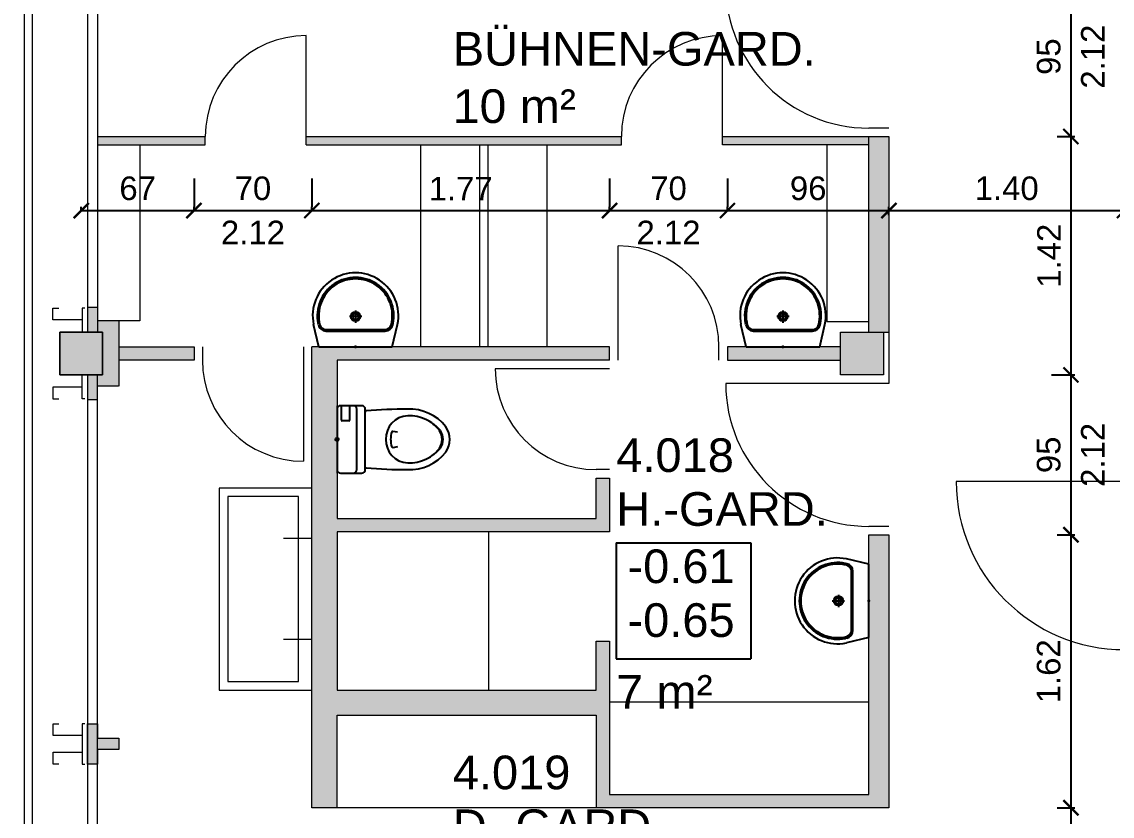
# Model space of a CAD drawing. Header units: metres. Extents: x 5.3 to 99.3, y 16.8 to 86.8.
# Drawn here: x 14.54 to 21.02, y 49.55 to 54.27 of the extents above; entities that cross this region are included whole.
import ezdxf

# ---------------------------------------------------------------- set-up
doc = ezdxf.new("R2010")
doc.units = ezdxf.units.M
for name, color, linetype in [('BEMASSUNG', 7, 'Continuous'), ('GRUNDRISS', 1, 'Continuous'), ('SCHRAFFUR', 7, 'Continuous'), ('TEXT', 7, 'Continuous')]:
    doc.layers.add(name, color=color, linetype=linetype)
doc.layers.get('0').off()
doc.styles.add('0.20', font='arial.ttf', dxfattribs={"height": 0.2})
doc.styles.add('ERSTELLTER_STIL_1', font='swissc.ttf', dxfattribs={"width": 1.25})
doc.styles.get("Standard").update_dxf_attribs({"font": 'arial.ttf'})
doc.dimstyles.new('cm', dxfattribs={"dimscale": 0.1, "dimtxt": 1.4, "dimasz": 0.9, "dimexe": 0.2275, "dimexo": 10, "dimgap": 0.6, "dimtad": 1, "dimlfac": 100, "dimzin": 12, "dimdsep": 46, "dimlunit": 6, "dimtxsty": 'Standard', "dimblk": 'ARCHTICK', "dimcen": 0.09, "dimadec": 0, "dimazin": 0, "dimtfac": 1, "dimtofl": 0, "dimtmove": 0, "dimatfit": 2, "dimfxl": 15, "dimfxlon": 1, "dimtolj": 1, "dimtzin": 0, "dimarcsym": 0})
doc.dimstyles.new('m', dxfattribs={"dimscale": 0.1, "dimtxt": 1.4, "dimasz": 0.9, "dimexe": 0.2275, "dimexo": 10, "dimgap": 0.6, "dimtad": 1, "dimzin": 4, "dimdsep": 46, "dimlunit": 6, "dimtxsty": 'Standard', "dimblk": 'ARCHTICK', "dimcen": 0.09, "dimadec": 0, "dimazin": 0, "dimtfac": 1, "dimtofl": 0, "dimtmove": 0, "dimatfit": 2, "dimfxl": 10, "dimfxlon": 1, "dimtolj": 1, "dimtzin": 0, "dimarcsym": 0})
doc.dimstyles.new('Türen', dxfattribs={"dimscale": 0.1, "dimtxt": 1.4, "dimasz": 0.9, "dimexe": 0.2275, "dimexo": 10, "dimgap": 0.6, "dimtad": 1, "dimlfac": 100, "dimzin": 12, "dimdsep": 46, "dimlunit": 6, "dimtxsty": 'Standard', "dimblk": 'ARCHTICK', "dimcen": 0.09, "dimadec": 0, "dimazin": 0, "dimtfac": 1, "dimtofl": 0, "dimtmove": 0, "dimatfit": 2, "dimfxl": 1, "dimtolj": 1, "dimtzin": 0, "dimarcsym": 0})

# ---------------------------------------------------------------- blocks, each defined once
blk = doc.blocks.new('_ArchTick')
at = {"color": 0, "linetype": 'ByBlock', "const_width": 0.15}
blk.add_lwpolyline([(-0.5, -0.5), (0.5, 0.5)], dxfattribs=at)
blk = doc.blocks.new('*D40')
at = {"layer": 'BEMASSUNG', "color": 0, "lineweight": -2, "transparency": 16777216}
for p, q in [((11.9561, 49.9829), (10.9333, 49.9829)), ((10.9561, 47.8129), (10.9561, 49.9829)), ((11.9561, 47.8129), (10.9333, 47.8129))]:
    blk.add_line(p, q, dxfattribs=at)
at = {"layer": 'Defpoints', "color": 0, "lineweight": 18, "transparency": 16777216}
for p in [(10.9561, 49.9829), (14.9331, 49.9829), (14.9331, 47.8129)]:
    blk.add_point(p, dxfattribs=at)
at = {"layer": 'BEMASSUNG', "color": 0, "lineweight": -2, "transparency": 16777216, "xscale": 0.09000000000000001, "yscale": 0.09000000000000001, "zscale": 0.09000000000000001}
for p, rotation in [((10.9561, 49.9829), 90), ((10.9561, 47.8129), 270)]:
    blk.add_blockref('_ArchTick', p, dxfattribs=dict(at, rotation=rotation))
at = {"layer": 'BEMASSUNG', "color": 0, "lineweight": 18, "transparency": 16777216, "insert": (10.8258, 48.8979), "char_height": 0.14, "attachment_point": 5, "rotation": 90}
blk.add_mtext('\\A1;2.17', dxfattribs=at)
blk = doc.blocks.new('*D41')
at = {"layer": 'BEMASSUNG', "color": 0, "lineweight": -2, "transparency": 16777216}
for p, q in [((11.9561, 52.3029), (10.9333, 52.3029)), ((10.9561, 49.9829), (10.9561, 52.3029)), ((11.9561, 49.9829), (10.9333, 49.9829))]:
    blk.add_line(p, q, dxfattribs=at)
at = {"layer": 'Defpoints', "color": 0, "lineweight": 18, "transparency": 16777216}
for p in [(10.9561, 52.3029), (15.0231, 52.3029), (14.9331, 49.9829)]:
    blk.add_point(p, dxfattribs=at)
at = {"layer": 'BEMASSUNG', "color": 0, "lineweight": -2, "transparency": 16777216, "xscale": 0.09000000000000001, "yscale": 0.09000000000000001, "zscale": 0.09000000000000001}
for p, rotation in [((10.9561, 52.3029), 90), ((10.9561, 49.9829), 270)]:
    blk.add_blockref('_ArchTick', p, dxfattribs=dict(at, rotation=rotation))
at = {"layer": 'BEMASSUNG', "color": 0, "lineweight": 18, "transparency": 16777216, "insert": (10.8245, 51.1429), "char_height": 0.14, "attachment_point": 5, "rotation": 90}
blk.add_mtext('\\A1;2.32', dxfattribs=at)
blk = doc.blocks.new('*D42')
at = {"layer": 'BEMASSUNG', "color": 0, "lineweight": -2, "transparency": 16777216}
for p, q in [((11.9561, 54.6229), (10.9333, 54.6229)), ((10.9561, 52.3029), (10.9561, 54.6229)), ((11.9561, 52.3029), (10.9333, 52.3029))]:
    blk.add_line(p, q, dxfattribs=at)
at = {"layer": 'Defpoints', "color": 0, "lineweight": 18, "transparency": 16777216}
for p in [(10.9561, 54.6229), (14.9331, 54.6229), (15.0231, 52.3029)]:
    blk.add_point(p, dxfattribs=at)
at = {"layer": 'BEMASSUNG', "color": 0, "lineweight": -2, "transparency": 16777216, "xscale": 0.09000000000000001, "yscale": 0.09000000000000001, "zscale": 0.09000000000000001}
for p, rotation in [((10.9561, 54.6229), 90), ((10.9561, 52.3029), 270)]:
    blk.add_blockref('_ArchTick', p, dxfattribs=dict(at, rotation=rotation))
at = {"layer": 'BEMASSUNG', "color": 0, "lineweight": 18, "transparency": 16777216, "insert": (10.8245, 53.4629), "char_height": 0.14, "attachment_point": 5, "rotation": 90}
blk.add_mtext('\\A1;2.32', dxfattribs=at)
blk = doc.blocks.new('*D50')
at = {"layer": 'BEMASSUNG', "color": 0, "lineweight": -2, "transparency": 16777216}
for p, q in [((10.3561, 70.5628), (9.3333, 70.5628)), ((9.3561, 31.8729), (9.3561, 70.5628)), ((10.3561, 31.8729), (9.3333, 31.8729))]:
    blk.add_line(p, q, dxfattribs=at)
at = {"layer": 'Defpoints', "color": 0, "lineweight": 18, "transparency": 16777216}
for p in [(9.3561, 70.5628), (19.5361, 70.5628), (19.4091, 31.8729)]:
    blk.add_point(p, dxfattribs=at)
at = {"layer": 'BEMASSUNG', "color": 0, "lineweight": -2, "transparency": 16777216, "xscale": 0.09000000000000001, "yscale": 0.09000000000000001, "zscale": 0.09000000000000001}
for p, rotation in [((9.3561, 70.5628), 90), ((9.3561, 31.8729), 270)]:
    blk.add_blockref('_ArchTick', p, dxfattribs=dict(at, rotation=rotation))
at = {"layer": 'BEMASSUNG', "color": 0, "lineweight": 18, "transparency": 16777216, "insert": (9.2245, 51.2179), "char_height": 0.14, "attachment_point": 5, "rotation": 90}
blk.add_mtext('\\A1;38.69', dxfattribs=at)
blk = doc.blocks.new('*D51')
at = {"layer": 'BEMASSUNG', "color": 0, "lineweight": -2, "transparency": 16777216}
for p, q in [((11.1561, 61.5709), (10.1333, 61.5709)), ((10.1561, 31.8729), (10.1561, 61.5709)), ((11.1561, 31.8729), (10.1333, 31.8729))]:
    blk.add_line(p, q, dxfattribs=at)
at = {"layer": 'Defpoints', "color": 0, "lineweight": 18, "transparency": 16777216}
for p in [(10.1561, 61.5709), (19.4091, 61.5709), (19.4091, 31.8729)]:
    blk.add_point(p, dxfattribs=at)
at = {"layer": 'BEMASSUNG', "color": 0, "lineweight": -2, "transparency": 16777216, "xscale": 0.09000000000000001, "yscale": 0.09000000000000001, "zscale": 0.09000000000000001}
for p, rotation in [((10.1561, 61.5709), 90), ((10.1561, 31.8729), 270)]:
    blk.add_blockref('_ArchTick', p, dxfattribs=dict(at, rotation=rotation))
at = {"layer": 'BEMASSUNG', "color": 0, "lineweight": 18, "transparency": 16777216, "insert": (10.0246, 46.7219), "char_height": 0.14, "attachment_point": 5, "rotation": 90}
blk.add_mtext('\\A1;29.70', dxfattribs=at)
blk = doc.blocks.new('*D72')
at = {"layer": 'BEMASSUNG', "color": 0, "lineweight": -2, "transparency": 16777216}
for p, q in [((14.8961, 28.1329), (14.8961, 27.1101)), ((83.4561, 28.1329), (83.4561, 27.1101)), ((14.8961, 27.1329), (83.4561, 27.1329))]:
    blk.add_line(p, q, dxfattribs=at)
at = {"layer": 'Defpoints', "color": 0, "lineweight": 18, "transparency": 16777216}
for p in [(83.4561, 61.4559), (14.8961, 36.3859), (83.4561, 27.1329)]:
    blk.add_point(p, dxfattribs=at)
at = {"layer": 'BEMASSUNG', "color": 0, "lineweight": -2, "transparency": 16777216, "xscale": 0.09000000000000001, "yscale": 0.09000000000000001, "zscale": 0.09000000000000001, "rotation": 180}
blk.add_blockref('_ArchTick', (14.8961, 27.1329), dxfattribs=at)
at = {"layer": 'BEMASSUNG', "color": 0, "lineweight": -2, "transparency": 16777216, "xscale": 0.09000000000000001, "yscale": 0.09000000000000001, "zscale": 0.09000000000000001}
blk.add_blockref('_ArchTick', (83.4561, 27.1329), dxfattribs=at)
at = {"layer": 'BEMASSUNG', "color": 0, "lineweight": 18, "transparency": 16777216, "insert": (49.1761, 27.2644), "char_height": 0.14, "attachment_point": 5}
blk.add_mtext('\\A1;68.56', dxfattribs=at)
blk = doc.blocks.new('*D149')
at = {"layer": 'BEMASSUNG', "color": 0, "lineweight": -2, "transparency": 16777216}
for p, q in [((14.8961, 53.153), (14.8961, 53.1757)), ((14.8961, 53.153), (15.5661, 53.153)), ((15.5661, 53.153), (15.5661, 53.1757))]:
    blk.add_line(p, q, dxfattribs=at)
at = {"layer": 'Defpoints', "color": 0, "lineweight": 18, "transparency": 16777216}
for p in [(15.5661, 53.153), (14.8961, 52.4299), (15.5661, 52.3429)]:
    blk.add_point(p, dxfattribs=at)
at = {"layer": 'BEMASSUNG', "color": 0, "lineweight": -2, "transparency": 16777216, "xscale": 0.09000000000000001, "yscale": 0.09000000000000001, "zscale": 0.09000000000000001, "rotation": 180}
blk.add_blockref('_ArchTick', (14.8961, 53.153), dxfattribs=at)
at = {"layer": 'BEMASSUNG', "color": 0, "lineweight": -2, "transparency": 16777216, "xscale": 0.09000000000000001, "yscale": 0.09000000000000001, "zscale": 0.09000000000000001}
blk.add_blockref('_ArchTick', (15.5661, 53.153), dxfattribs=at)
at = {"layer": 'BEMASSUNG', "color": 0, "lineweight": 18, "transparency": 16777216, "insert": (15.2311, 53.2845), "char_height": 0.14, "attachment_point": 5}
blk.add_mtext('\\A1;67', dxfattribs=at)
blk = doc.blocks.new('*D150')
at = {"layer": 'BEMASSUNG', "color": 0, "lineweight": -2, "transparency": 16777216}
for p, q in [((15.5661, 53.3429), (15.5661, 53.1757)), ((16.2661, 53.3429), (16.2661, 53.1757)), ((15.5661, 53.153), (16.2661, 53.153))]:
    blk.add_line(p, q, dxfattribs=at)
at = {"layer": 'Defpoints', "color": 0, "lineweight": 18, "transparency": 16777216}
for p in [(16.2661, 53.153), (15.5661, 52.3429), (16.2661, 52.3429)]:
    blk.add_point(p, dxfattribs=at)
at = {"layer": 'BEMASSUNG', "color": 0, "lineweight": -2, "transparency": 16777216, "xscale": 0.09000000000000001, "yscale": 0.09000000000000001, "zscale": 0.09000000000000001, "rotation": 180}
blk.add_blockref('_ArchTick', (15.5661, 53.153), dxfattribs=at)
at = {"layer": 'BEMASSUNG', "color": 0, "lineweight": -2, "transparency": 16777216, "xscale": 0.09000000000000001, "yscale": 0.09000000000000001, "zscale": 0.09000000000000001}
blk.add_blockref('_ArchTick', (16.2661, 53.153), dxfattribs=at)
at = {"layer": 'BEMASSUNG', "color": 0, "lineweight": 18, "transparency": 16777216, "char_height": 0.14, "attachment_point": 5}
for s, insert in [('\\A1;70', (15.9161, 53.2845)), ('\\A1;2.12', (15.9161, 53.0227))]:
    blk.add_mtext(s, dxfattribs=dict(at, insert=insert))
blk = doc.blocks.new('*D151')
at = {"layer": 'BEMASSUNG', "color": 0, "lineweight": -2, "transparency": 16777216}
for p, q in [((16.2661, 53.153), (16.2661, 53.1757)), ((16.2661, 53.153), (18.0361, 53.153)), ((18.0361, 53.153), (18.0361, 53.1757))]:
    blk.add_line(p, q, dxfattribs=at)
at = {"layer": 'Defpoints', "color": 0, "lineweight": 18, "transparency": 16777216}
for p in [(18.0361, 53.153), (16.2661, 52.3429), (18.0361, 52.3429)]:
    blk.add_point(p, dxfattribs=at)
at = {"layer": 'BEMASSUNG', "color": 0, "lineweight": -2, "transparency": 16777216, "xscale": 0.09000000000000001, "yscale": 0.09000000000000001, "zscale": 0.09000000000000001, "rotation": 180}
blk.add_blockref('_ArchTick', (16.2661, 53.153), dxfattribs=at)
at = {"layer": 'BEMASSUNG', "color": 0, "lineweight": -2, "transparency": 16777216, "xscale": 0.09000000000000001, "yscale": 0.09000000000000001, "zscale": 0.09000000000000001}
blk.add_blockref('_ArchTick', (18.0361, 53.153), dxfattribs=at)
at = {"layer": 'BEMASSUNG', "color": 0, "lineweight": 18, "transparency": 16777216, "insert": (17.1511, 53.2833), "char_height": 0.14, "attachment_point": 5}
blk.add_mtext('\\A1;1.77', dxfattribs=at)
blk = doc.blocks.new('*D152')
at = {"layer": 'BEMASSUNG', "color": 0, "lineweight": -2, "transparency": 16777216}
for p, q in [((18.0361, 53.3429), (18.0361, 53.1757)), ((18.7361, 53.3429), (18.7361, 53.1757)), ((18.0361, 53.153), (18.7361, 53.153))]:
    blk.add_line(p, q, dxfattribs=at)
at = {"layer": 'Defpoints', "color": 0, "lineweight": 18, "transparency": 16777216}
for p in [(18.7361, 53.153), (18.0361, 52.3429), (18.7361, 52.3429)]:
    blk.add_point(p, dxfattribs=at)
at = {"layer": 'BEMASSUNG', "color": 0, "lineweight": -2, "transparency": 16777216, "xscale": 0.09000000000000001, "yscale": 0.09000000000000001, "zscale": 0.09000000000000001, "rotation": 180}
blk.add_blockref('_ArchTick', (18.0361, 53.153), dxfattribs=at)
at = {"layer": 'BEMASSUNG', "color": 0, "lineweight": -2, "transparency": 16777216, "xscale": 0.09000000000000001, "yscale": 0.09000000000000001, "zscale": 0.09000000000000001}
blk.add_blockref('_ArchTick', (18.7361, 53.153), dxfattribs=at)
at = {"layer": 'BEMASSUNG', "color": 0, "lineweight": 18, "transparency": 16777216, "char_height": 0.14, "attachment_point": 5}
for s, insert in [('\\A1;70', (18.3861, 53.2845)), ('\\A1;2.12', (18.3861, 53.0227))]:
    blk.add_mtext(s, dxfattribs=dict(at, insert=insert))
blk = doc.blocks.new('*D153')
at = {"layer": 'BEMASSUNG', "color": 0, "lineweight": -2, "transparency": 16777216}
for p, q in [((18.7361, 53.153), (18.7361, 53.1757)), ((18.7361, 53.153), (19.6961, 53.153)), ((19.6961, 53.1259), (19.6961, 53.1757))]:
    blk.add_line(p, q, dxfattribs=at)
at = {"layer": 'Defpoints', "color": 0, "lineweight": 18, "transparency": 16777216}
for p in [(19.6961, 53.153), (18.7361, 52.3429), (19.6961, 52.1259)]:
    blk.add_point(p, dxfattribs=at)
at = {"layer": 'BEMASSUNG', "color": 0, "lineweight": -2, "transparency": 16777216, "xscale": 0.09000000000000001, "yscale": 0.09000000000000001, "zscale": 0.09000000000000001, "rotation": 180}
blk.add_blockref('_ArchTick', (18.7361, 53.153), dxfattribs=at)
at = {"layer": 'BEMASSUNG', "color": 0, "lineweight": -2, "transparency": 16777216, "xscale": 0.09000000000000001, "yscale": 0.09000000000000001, "zscale": 0.09000000000000001}
blk.add_blockref('_ArchTick', (19.6961, 53.153), dxfattribs=at)
at = {"layer": 'BEMASSUNG', "color": 0, "lineweight": 18, "transparency": 16777216, "insert": (19.2161, 53.2845), "char_height": 0.14, "attachment_point": 5}
blk.add_mtext('\\A1;96', dxfattribs=at)
blk = doc.blocks.new('*D154')
at = {"layer": 'BEMASSUNG', "color": 0, "lineweight": -2, "transparency": 16777216}
for p, q in [((19.6961, 53.1259), (19.6961, 53.1757)), ((19.6961, 53.153), (21.0961, 53.153)), ((21.0961, 52.5429), (21.0961, 53.1757))]:
    blk.add_line(p, q, dxfattribs=at)
at = {"layer": 'Defpoints', "color": 0, "lineweight": 18, "transparency": 16777216}
for p in [(21.0961, 53.153), (19.6961, 52.1259), (21.0961, 51.5429)]:
    blk.add_point(p, dxfattribs=at)
at = {"layer": 'BEMASSUNG', "color": 0, "lineweight": -2, "transparency": 16777216, "xscale": 0.09000000000000001, "yscale": 0.09000000000000001, "zscale": 0.09000000000000001, "rotation": 180}
blk.add_blockref('_ArchTick', (19.6961, 53.153), dxfattribs=at)
at = {"layer": 'BEMASSUNG', "color": 0, "lineweight": -2, "transparency": 16777216, "xscale": 0.09000000000000001, "yscale": 0.09000000000000001, "zscale": 0.09000000000000001}
blk.add_blockref('_ArchTick', (21.0961, 53.153), dxfattribs=at)
at = {"layer": 'BEMASSUNG', "color": 0, "lineweight": 18, "transparency": 16777216, "insert": (20.3961, 53.2845), "char_height": 0.14, "attachment_point": 5}
blk.add_mtext('\\A1;1.40', dxfattribs=at)
blk = doc.blocks.new('*D199')
at = {"layer": 'BEMASSUNG', "color": 0, "lineweight": -2, "transparency": 16777216}
for p, q in [((20.6961, 54.5429), (20.8003, 54.5429)), ((20.7776, 54.5429), (20.7776, 53.5929)), ((20.6961, 53.5929), (20.8003, 53.5929))]:
    blk.add_line(p, q, dxfattribs=at)
at = {"layer": 'Defpoints', "color": 0, "lineweight": 18, "transparency": 16777216}
for p in [(19.6961, 54.5429), (19.6961, 53.5929), (20.7776, 53.5929)]:
    blk.add_point(p, dxfattribs=at)
at = {"layer": 'BEMASSUNG', "color": 0, "lineweight": -2, "transparency": 16777216, "xscale": 0.09000000000000001, "yscale": 0.09000000000000001, "zscale": 0.09000000000000001}
for p, rotation in [((20.7776, 54.5429), 90), ((20.7776, 53.5929), 270)]:
    blk.add_blockref('_ArchTick', p, dxfattribs=dict(at, rotation=rotation))
at = {"layer": 'BEMASSUNG', "color": 0, "lineweight": 18, "transparency": 16777216, "char_height": 0.14, "attachment_point": 5, "rotation": 90}
for s, insert in [('\\A1;2.12', (20.9078, 54.0679)), ('\\A1;95', (20.6461, 54.0679))]:
    blk.add_mtext(s, dxfattribs=dict(at, insert=insert))
blk = doc.blocks.new('*D200')
at = {"layer": 'BEMASSUNG', "color": 0, "lineweight": -2, "transparency": 16777216}
for p, q in [((20.6961, 53.5929), (20.8003, 53.5929)), ((20.7776, 53.5929), (20.7776, 52.1759)), ((20.6631, 52.1759), (20.8003, 52.1759))]:
    blk.add_line(p, q, dxfattribs=at)
at = {"layer": 'Defpoints', "color": 0, "lineweight": 18, "transparency": 16777216}
for p in [(19.6961, 53.5929), (19.6631, 52.1759), (20.7776, 52.1759)]:
    blk.add_point(p, dxfattribs=at)
at = {"layer": 'BEMASSUNG', "color": 0, "lineweight": -2, "transparency": 16777216, "xscale": 0.09000000000000001, "yscale": 0.09000000000000001, "zscale": 0.09000000000000001}
for p, rotation in [((20.7776, 53.5929), 90), ((20.7776, 52.1759), 270)]:
    blk.add_blockref('_ArchTick', p, dxfattribs=dict(at, rotation=rotation))
at = {"layer": 'BEMASSUNG', "color": 0, "lineweight": 18, "transparency": 16777216, "insert": (20.6473, 52.8844), "char_height": 0.14, "attachment_point": 5, "rotation": 90}
blk.add_mtext('\\A1;1.42', dxfattribs=at)
blk = doc.blocks.new('*D201')
at = {"layer": 'BEMASSUNG', "color": 0, "lineweight": -2, "transparency": 16777216}
for p, q in [((20.6631, 52.1759), (20.8003, 52.1759)), ((20.7776, 52.1759), (20.7776, 51.2259)), ((20.6961, 51.2259), (20.8003, 51.2259))]:
    blk.add_line(p, q, dxfattribs=at)
at = {"layer": 'Defpoints', "color": 0, "lineweight": 18, "transparency": 16777216}
for p in [(19.6631, 52.1759), (19.6961, 51.2259), (20.7776, 51.2259)]:
    blk.add_point(p, dxfattribs=at)
at = {"layer": 'BEMASSUNG', "color": 0, "lineweight": -2, "transparency": 16777216, "xscale": 0.09000000000000001, "yscale": 0.09000000000000001, "zscale": 0.09000000000000001}
for p, rotation in [((20.7776, 52.1759), 90), ((20.7776, 51.2259), 270)]:
    blk.add_blockref('_ArchTick', p, dxfattribs=dict(at, rotation=rotation))
at = {"layer": 'BEMASSUNG', "color": 0, "lineweight": 18, "transparency": 16777216, "char_height": 0.14, "attachment_point": 5, "rotation": 90}
for s, insert in [('\\A1;2.12', (20.9078, 51.7009)), ('\\A1;95', (20.6461, 51.7009))]:
    blk.add_mtext(s, dxfattribs=dict(at, insert=insert))
blk = doc.blocks.new('*D202')
at = {"layer": 'BEMASSUNG', "color": 0, "lineweight": -2, "transparency": 16777216}
for p, q in [((20.6961, 51.2259), (20.8003, 51.2259)), ((20.7776, 51.2259), (20.7776, 49.6029)), ((20.6961, 49.6029), (20.8003, 49.6029))]:
    blk.add_line(p, q, dxfattribs=at)
at = {"layer": 'Defpoints', "color": 0, "lineweight": 18, "transparency": 16777216}
for p in [(19.6961, 51.2259), (19.6961, 49.6029), (20.7776, 49.6029)]:
    blk.add_point(p, dxfattribs=at)
at = {"layer": 'BEMASSUNG', "color": 0, "lineweight": -2, "transparency": 16777216, "xscale": 0.09000000000000001, "yscale": 0.09000000000000001, "zscale": 0.09000000000000001}
for p, rotation in [((20.7776, 51.2259), 90), ((20.7776, 49.6029), 270)]:
    blk.add_blockref('_ArchTick', p, dxfattribs=dict(at, rotation=rotation))
at = {"layer": 'BEMASSUNG', "color": 0, "lineweight": 18, "transparency": 16777216, "insert": (20.6461, 50.4144), "char_height": 0.14, "attachment_point": 5, "rotation": 90}
blk.add_mtext('\\A1;1.62', dxfattribs=at)
blk = doc.blocks.new('*D203')
at = {"layer": 'BEMASSUNG', "color": 0, "lineweight": -2, "transparency": 16777216}
for p, q in [((20.6961, 49.6029), (20.8003, 49.6029)), ((20.7776, 49.6029), (20.7776, 48.6529)), ((20.6961, 48.6529), (20.8003, 48.6529))]:
    blk.add_line(p, q, dxfattribs=at)
at = {"layer": 'Defpoints', "color": 0, "lineweight": 18, "transparency": 16777216}
for p in [(19.6961, 49.6029), (19.6961, 48.6529), (20.7776, 48.6529)]:
    blk.add_point(p, dxfattribs=at)
at = {"layer": 'BEMASSUNG', "color": 0, "lineweight": -2, "transparency": 16777216, "xscale": 0.09000000000000001, "yscale": 0.09000000000000001, "zscale": 0.09000000000000001}
for p, rotation in [((20.7776, 49.6029), 90), ((20.7776, 48.6529), 270)]:
    blk.add_blockref('_ArchTick', p, dxfattribs=dict(at, rotation=rotation))
at = {"layer": 'BEMASSUNG', "color": 0, "lineweight": 18, "transparency": 16777216, "char_height": 0.14, "attachment_point": 5, "rotation": 90}
for s, insert in [('\\A1;2.12', (20.9078, 49.1279)), ('\\A1;95', (20.6461, 49.1279))]:
    blk.add_mtext(s, dxfattribs=dict(at, insert=insert))

msp = doc.modelspace()

# ---------------------------------------------------------------- hatches: boundary and pattern name
at = {"layer": 'SCHRAFFUR', "lineweight": 18, "transparency": 33554687}
h = msp.add_hatch(color=256, dxfattribs=at)
h.dxf.hatch_style = 1
h.paths.add_polyline_path([(19.76007, 59.29637), (19.63307, 59.29637), (19.63307, 59.22937), (19.76007, 59.22937)])
h.paths.add_polyline_path([(19.63307, 59.37637), (19.57307, 59.37637), (19.57307, 59.10287), (19.63307, 59.10287)])
h.paths.add_polyline_path([(14.99307, 54.65637), (14.99307, 54.74287), (14.93307, 54.74287), (14.93307, 54.50287), (14.99307, 54.50287), (14.99307, 54.58937)])
h.paths.add_polyline_path([(15.12007, 54.65637), (14.99307, 54.65637), (14.99307, 54.58937), (15.12007, 54.58937)])
h.paths.add_polyline_path([(15.20807, 54.65637), (15.12007, 54.65637), (15.12007, 54.59637), (15.20807, 54.59637)])
h.paths.add_polyline_path([(16.18807, 54.65637), (16.10807, 54.65637), (16.10807, 54.59637), (16.18807, 54.59637)])
h.paths.add_polyline_path([(19.69607, 56.81587), (19.49607, 56.81587), (19.49607, 54.66287), (16.18807, 54.66287), (16.18807, 54.65637), (16.18807, 54.59637), (16.18807, 54.54287), (19.69607, 54.54287)])
h.paths.add_polyline_path([(18.31607, 55.77087), (16.25607, 55.77087), (16.25607, 55.69287), (18.31607, 55.69287)], flags=17)
h.paths.add_polyline_path([(19.40907, 56.90587), (19.32907, 56.90587), (19.32907, 56.84587), (19.40907, 56.84587)])
h.paths.add_polyline_path([(19.32907, 56.90587), (17.32957, 56.90587), (17.32957, 56.84587), (19.32907, 56.84587)])
h.paths.add_polyline_path([(17.10257, 56.90587), (16.16607, 56.90587), (16.16607, 56.84587), (17.10257, 56.84587)])
h.paths.add_polyline_path([(18.10607, 53.59287), (16.23307, 53.59287), (16.23307, 53.54287), (18.10607, 53.54287)])
h.paths.add_polyline_path([(15.63307, 53.59287), (14.99307, 53.59287), (14.99307, 53.54287), (15.63307, 53.54287)])
h.paths.add_polyline_path([(19.57607, 53.59287), (18.70607, 53.59287), (18.70607, 53.54287), (19.57607, 53.54287)])
h.paths.add_polyline_path([(19.66307, 52.42987), (19.40907, 52.42987), (19.40907, 52.17587), (19.66307, 52.17587)])
h.paths.add_polyline_path([(19.40907, 52.34287), (19.07062, 52.34287, -1), (19.06152, 52.34287), (18.8475, 52.34287), (18.82605, 52.34287), (18.73607, 52.34287), (18.73607, 52.26287), (19.40907, 52.26287)], flags=17)
h.paths.add_polyline_path([(16.41607, 51.24287), (18.03607, 51.24287), (18.03607, 51.56287), (17.95607, 51.56287), (17.95607, 51.32287), (16.41607, 51.32287), (16.41607, 51.78287, -0.4142136), (16.40607, 51.79287, -0.4142136), (16.41607, 51.80287), (16.41607, 51.99287), (16.41607, 52.26287), (18.03607, 52.26287), (18.03607, 52.34287), (16.53062, 52.34287, -1), (16.52152, 52.34287), (16.3075, 52.34287), (16.28605, 52.34287), (16.26607, 52.34287), (16.26607, 49.60287), (16.41607, 49.60287), (16.41607, 50.15287), (17.95607, 50.15287), (17.95607, 49.60287), (19.69607, 49.60287), (19.69607, 51.22587), (19.57607, 51.22587), (19.57607, 50.83743, -1), (19.57607, 50.82832), (19.57607, 50.6143), (19.57607, 50.59286), (19.57607, 49.68287), (18.03607, 49.68287), (18.03607, 50.59287), (17.95607, 50.59287), (17.95607, 50.30287), (16.41607, 50.30287)])
h.paths.add_polyline_path([(15.56607, 52.34287), (15.12007, 52.34287), (15.12007, 52.26287), (15.56607, 52.26287)])
h.paths.add_polyline_path([(15.12007, 52.49687), (14.99307, 52.49687), (14.99307, 52.42987), (15.02307, 52.42987), (15.02307, 52.17587), (14.99307, 52.17587), (14.99307, 52.10887), (15.12007, 52.10887)])
h.paths.add_polyline_path([(15.02307, 52.42987), (14.99307, 52.42987), (14.76907, 52.42987), (14.76907, 52.17587), (15.02307, 52.17587)])
h.paths.add_polyline_path([(14.99307, 52.57687), (14.93307, 52.57687), (14.93307, 52.42987), (14.99307, 52.42987)])
h.paths.add_polyline_path([(14.99307, 52.17587), (14.93307, 52.17587), (14.93307, 52.02887), (14.99307, 52.02887)])
h.paths.add_polyline_path([(14.99307, 50.01637), (14.99307, 50.10287), (14.93307, 50.10287), (14.93307, 49.86287), (14.99307, 49.86287), (14.99307, 49.94937)])
h.paths.add_polyline_path([(15.12007, 50.01637), (14.99307, 50.01637), (14.99307, 49.94937), (15.12007, 49.94937)])
h.paths.add_polyline_path([(14.99307, 47.84637), (14.99307, 47.93287), (14.93307, 47.93287), (14.93307, 47.69287), (14.99307, 47.69287), (14.99307, 47.77937)])
h.paths.add_polyline_path([(15.12007, 47.84637), (14.99307, 47.84637), (14.99307, 47.77937), (15.12007, 47.77937)])
h.paths.add_polyline_path([(17.41607, 48.40287), (17.33607, 48.40287), (17.33607, 47.85287), (15.12007, 47.85287), (15.12007, 47.77287), (17.33607, 47.77287), (17.33607, 46.63287), (19.69607, 46.63287), (19.69607, 48.65287), (19.57607, 48.65287), (19.57607, 48.40287), (19.13607, 48.40287), (19.13607, 48.32287), (19.37607, 48.32287), (19.37607, 46.78287), (18.91607, 46.78287, -1), (18.89607, 46.78287), (18.72607, 46.78287), (18.70607, 46.78287), (18.43607, 46.78287), (18.43607, 48.40287), (18.06607, 48.40287), (18.06607, 48.32287), (18.35607, 48.32287), (18.35607, 46.78287), (17.41607, 46.78287)])
h.paths.add_polyline_path([(19.40907, 47.93987), (19.45607, 47.93987), (19.45607, 48.32287), (19.57607, 48.32287), (19.57607, 47.93987), (19.66307, 47.93987), (19.66307, 47.68587), (19.57607, 47.68587), (19.57607, 46.78287), (19.45607, 46.78287), (19.45607, 47.68587), (19.40907, 47.68587)], flags=16)
h.paths.add_polyline_path([(19.66307, 47.93987), (19.57607, 47.93987), (19.40907, 47.93987), (19.40907, 47.68587), (19.66307, 47.68587)], flags=0)
h = msp.add_hatch(color=256, dxfattribs=at)
h.dxf.hatch_style = 1
h.paths.add_polyline_path([(19.69607, 53.59287), (19.57607, 53.59287), (19.57607, 52.42987), (19.66307, 52.42987), (19.69607, 52.42987)])
h.paths.add_polyline_path([(19.76007, 37.01787), (27.36607, 37.01787), (27.36607, 39.04787), (27.58607, 39.04787), (27.58607, 36.63987), (24.30307, 36.63987), (24.04907, 36.63987), (19.76007, 36.63987), (19.76007, 36.64787)])

# ---------------------------------------------------------------- linework, layer by layer
at = {"layer": 'GRUNDRISS', "lineweight": 18, "transparency": 33554687}
for p, q in [((14.55607, 57.28287), (14.55607, 36.17287)), ((14.60607, 36.22287), (14.60607, 57.23287)), ((14.93307, 56.81587), (14.93307, 52.42987)), ((14.99307, 56.81587), (14.99307, 52.42987)), ((16.23307, 53.59287), (16.23307, 54.19287)), ((18.70607, 53.59287), (18.70607, 54.19287)), ((19.69607, 53.64287), (19.57607, 53.64287)), ((14.99307, 53.59287), (15.63307, 53.59287)), ((14.99307, 53.54287), (15.63307, 53.54287)), ((15.24307, 53.54287), (15.24307, 52.49687)), ((15.63307, 53.54287), (15.63307, 53.59287)), ((16.23307, 53.59287), (18.10607, 53.59287)), ((16.23307, 53.54287), (16.23307, 53.59287)), ((16.23307, 53.54287), (18.10607, 53.54287)), ((16.91307, 53.54287), (16.91307, 52.34287)), ((17.26307, 53.54287), (17.26307, 52.34287)), ((17.31307, 53.54287), (17.31307, 52.34287)), ((17.66307, 53.54287), (17.66307, 52.34287)), ((18.10607, 53.54287), (18.10607, 53.59287)), ((18.70607, 53.59287), (19.69607, 53.59287)), ((18.70607, 53.54287), (18.70607, 53.59287)), ((19.57607, 53.54287), (18.70607, 53.54287)), ((19.32607, 53.54287), (19.32607, 52.49287)), ((19.57607, 52.42987), (19.57607, 53.59287)), ((19.69607, 53.59287), (19.69607, 52.12587)), ((18.08607, 52.26287), (18.08607, 52.94287)), ((14.7271, 52.50287), (14.7271, 52.57287)), ((14.7271, 52.57287), (14.7621, 52.57287)), ((14.9171, 52.57287), (14.9011, 52.57287)), ((14.9011, 52.57287), (14.9011, 52.42987)), ((14.99307, 52.57687), (14.93307, 52.57687)), ((14.9011, 52.50287), (14.7271, 52.50287)), ((15.24307, 52.49687), (14.99307, 52.49687)), ((15.12007, 52.49687), (15.12007, 52.10887)), ((19.32607, 52.49287), (19.57607, 52.49287)), ((15.02307, 52.42987), (14.76907, 52.42987)), ((14.76907, 52.42987), (14.76907, 52.17587)), ((14.76907, 52.17587), (14.76907, 52.42987)), ((14.76907, 52.42987), (15.02307, 52.42987)), ((15.02307, 52.17587), (15.02307, 52.42987)), ((15.02307, 52.42987), (15.02307, 52.17587)), ((19.40907, 52.17587), (19.40907, 52.42987)), ((19.40907, 52.42987), (19.66307, 52.42987)), ((19.66307, 52.42987), (19.66307, 52.17587)), ((19.66307, 52.42987), (19.69607, 52.42987)), ((15.12007, 52.34287), (15.56607, 52.34287)), ((15.56607, 52.34287), (15.56607, 52.26287)), ((15.61607, 52.34287), (15.61607, 52.26287)), ((16.21607, 52.34287), (16.21607, 51.66287)), ((18.03607, 52.34287), (16.26607, 52.34287)), ((16.26607, 49.60287), (16.26607, 52.34287)), ((16.76609, 52.34287), (16.28605, 52.34287)), ((18.03607, 52.26287), (18.03607, 52.34287)), ((18.68607, 52.26287), (18.68607, 52.34287)), ((19.40907, 52.34287), (18.73607, 52.34287)), ((18.73607, 52.34287), (18.73607, 52.26287)), ((19.30609, 52.34287), (18.82605, 52.34287)), ((15.56607, 52.26287), (15.12007, 52.26287)), ((18.03607, 52.26287), (16.41607, 52.26287)), ((16.41607, 52.26287), (16.41607, 51.32287)), ((18.73607, 52.26287), (19.40907, 52.26287)), ((14.76907, 52.17587), (15.02307, 52.17587)), ((15.02307, 52.17587), (14.76907, 52.17587)), ((14.9011, 52.03288), (14.9011, 52.17587)), ((14.93307, 52.17587), (14.93307, 41.27987)), ((14.99307, 41.27987), (14.99307, 52.17587)), ((18.03607, 52.21287), (17.35607, 52.21287)), ((19.66307, 52.17587), (19.40907, 52.17587)), ((14.9011, 52.10288), (14.7271, 52.10288)), ((14.7271, 52.10288), (14.7271, 52.03288)), ((15.11807, 52.10887), (14.99307, 52.10887)), ((19.69607, 52.12587), (18.72607, 52.12587)), ((14.7271, 52.03288), (14.7621, 52.03288)), ((14.9171, 52.03288), (14.9011, 52.03288)), ((14.99307, 52.02887), (14.93307, 52.02887)), ((16.41607, 51.59287), (16.41607, 51.99287)), ((18.03607, 51.61287), (17.95607, 51.61287)), ((17.95607, 51.32287), (17.95607, 51.56287)), ((17.95607, 51.56287), (18.03607, 51.56287)), ((18.03607, 51.56287), (18.03607, 51.24287)), ((21.09607, 51.54287), (20.09607, 51.54287)), ((16.26607, 51.50287), (15.71609, 51.50287)), ((15.71609, 51.50287), (15.71609, 50.30287)), ((16.18607, 51.45287), (15.76609, 51.45287)), ((15.76609, 51.45287), (15.76609, 50.35287)), ((16.18607, 50.35287), (16.18607, 51.45287)), ((16.41607, 51.32287), (17.95607, 51.32287)), ((19.69607, 51.27587), (19.57607, 51.27587)), ((16.26607, 51.20287), (16.09706, 51.20287)), ((18.03607, 51.24287), (16.41607, 51.24287)), ((16.41607, 51.24287), (16.41607, 50.30287)), ((17.31607, 51.24287), (17.31607, 50.30287)), ((19.57607, 49.68287), (19.57607, 51.22587)), ((19.57607, 51.22587), (19.69607, 51.22587)), ((19.69607, 51.22587), (19.69607, 49.60287)), ((19.57607, 50.59286), (19.57607, 51.07289)), ((16.26607, 50.60287), (16.09706, 50.60287)), ((17.95607, 50.30287), (17.95607, 50.59287)), ((17.95607, 50.59287), (18.03607, 50.59287)), ((18.03607, 50.59287), (18.03607, 49.68287)), ((15.71609, 50.30287), (16.26607, 50.30287)), ((15.76609, 50.35287), (16.18607, 50.35287)), ((16.41607, 50.30287), (17.95607, 50.30287)), ((18.03607, 50.23287), (19.57607, 50.23287)), ((14.7281, 50.03287), (14.7281, 50.10287)), ((14.7281, 50.10287), (14.7631, 50.10287)), ((14.9181, 50.10287), (14.9021, 50.10287)), ((14.9021, 50.10287), (14.9021, 50.03287)), ((14.93307, 49.86287), (14.93307, 50.10287)), ((14.93307, 50.10287), (14.99307, 50.10287)), ((14.99307, 50.10287), (14.99307, 50.01637)), ((16.41607, 49.60287), (16.41607, 50.15287)), ((16.41607, 50.15287), (17.95607, 50.15287)), ((17.95607, 50.15287), (17.95607, 49.60287)), ((14.9021, 50.03287), (14.7281, 50.03287)), ((14.9021, 50.03287), (14.9021, 49.93287)), ((14.99307, 50.01637), (15.12007, 50.01637)), ((14.99307, 49.94937), (14.99307, 50.01637)), ((15.12007, 50.01637), (15.12007, 49.94937)), ((14.7281, 49.86287), (14.7281, 49.93287)), ((14.7281, 49.93287), (14.9021, 49.93287)), ((14.9021, 49.93287), (14.9021, 49.86287)), ((15.12007, 49.94937), (14.99307, 49.94937)), ((14.99307, 49.94937), (14.99307, 49.86287)), ((14.7631, 49.86287), (14.7281, 49.86287)), ((14.9021, 49.86287), (14.9181, 49.86287)), ((14.99307, 49.86287), (14.93307, 49.86287)), ((18.03607, 49.68287), (19.57607, 49.68287)), ((19.69607, 49.60287), (16.26607, 49.60287))]:
    msp.add_line(p, q, dxfattribs=at)
at = {"layer": 'GRUNDRISS'}
for p, q in [((16.52607, 52.55934), (16.52607, 52.48649)), ((19.06607, 52.55934), (19.06607, 52.48649)), ((16.5625, 52.52291), (16.48964, 52.52291)), ((19.1025, 52.52291), (19.02964, 52.52291)), ((16.3075, 52.34287), (16.27648, 52.4756)), ((16.30494, 52.47301), (16.30323, 52.4812)), ((16.34951, 52.4368), (16.70263, 52.4368)), ((16.34971, 52.44591), (16.70243, 52.44591)), ((16.74464, 52.34287), (16.77565, 52.4756)), ((16.7472, 52.47301), (16.74891, 52.4812)), ((18.8475, 52.34287), (18.81648, 52.4756)), ((18.84494, 52.47301), (18.84323, 52.4812)), ((18.88951, 52.4368), (19.24263, 52.4368)), ((18.88971, 52.44591), (19.24243, 52.44591)), ((19.28464, 52.34287), (19.31565, 52.4756)), ((19.2872, 52.47301), (19.28891, 52.4812)), ((16.3075, 52.34287), (16.74464, 52.34287)), ((18.8475, 52.34287), (19.28464, 52.34287)), ((16.56407, 51.99287), (16.43607, 51.99287)), ((16.44107, 51.99287), (16.44107, 51.90787)), ((16.49107, 51.99287), (16.49107, 51.90787)), ((16.41607, 51.97287), (16.41607, 51.61287)), ((16.53407, 51.61287), (16.53407, 51.97287)), ((16.58407, 51.61287), (16.58407, 51.97287)), ((16.58407, 51.62835), (16.58407, 51.9574)), ((16.48607, 51.90287), (16.44607, 51.90287)), ((16.43607, 51.59287), (16.56407, 51.59287)), ((19.57607, 51.05145), (19.44334, 51.08246)), ((19.44594, 51.054), (19.43774, 51.05572)), ((19.47303, 50.65652), (19.47303, 51.00923)), ((19.48214, 50.65632), (19.48214, 51.00943)), ((19.57607, 50.6143), (19.57607, 51.05145)), ((19.3596, 50.83287), (19.43246, 50.83287)), ((19.39603, 50.8693), (19.39603, 50.79645)), ((19.57607, 50.6143), (19.44334, 50.58329)), ((19.44594, 50.61175), (19.43774, 50.61003))]:
    msp.add_line(p, q, dxfattribs=at)
at = {"layer": 'GRUNDRISS', "const_width": 0.00911}
for points in [[(16.53062, 52.34287, 1), (16.52152, 52.34287, 1)], [(19.07062, 52.34287, 1), (19.06152, 52.34287, 1)], [(19.57607, 50.83743, 1), (19.57607, 50.82832, 1)]]:
    msp.add_lwpolyline(points, format="xyb", close=True, dxfattribs=at)
at = {"layer": 'GRUNDRISS'}
msp.add_lwpolyline([(16.77634, 51.74787), (16.74842, 51.74354, -0.378111), (16.74285, 51.74711, -0.140292), (16.74285, 51.83864, -0.378111), (16.74842, 51.84221), (16.77634, 51.83787)], format="xyb", dxfattribs=at)
for centre, radius in [((16.52607, 52.52291), 0.02732), ((16.52607, 52.52291), 0.01821), ((19.06607, 52.52291), 0.02732), ((19.06607, 52.52291), 0.01821), ((16.41607, 51.79287), 0.01), ((19.39603, 50.83287), 0.02732), ((19.39603, 50.83287), 0.01821)]:
    msp.add_circle(centre, radius, dxfattribs=at)
at = {"layer": 'GRUNDRISS', "lineweight": 18, "transparency": 33554687}
for centre, radius, start, end in [((19.57607, 54.49287), 0.85, 180, 270), ((16.23307, 53.59287), 0.6, 90, 180), ((18.70607, 53.59287), 0.6, 90, 180), ((18.08607, 52.34287), 0.6, 0, 90), ((16.21607, 52.26287), 0.6, 180, 270), ((17.95607, 52.21287), 0.6, 180, 270), ((19.57607, 52.12587), 0.85, 180, 270), ((21.09607, 51.54287), 1, 180, 270)]:
    msp.add_arc(centre, radius, start, end, dxfattribs=at)
at = {"layer": 'GRUNDRISS'}
for centre, radius, start, end in [((16.52607, 52.52787), 0.255, 348.171492, 191.828508), ((16.52607, 52.52787), 0.22768, 348.171492, 191.828508), ((19.06607, 52.52787), 0.255, 348.171492, 191.828508), ((19.06607, 52.52787), 0.22768, 348.171492, 191.828508), ((16.52607, 52.52787), 0.21857, 345.522488, 194.477512), ((19.06607, 52.52787), 0.21857, 345.522488, 194.477512), ((16.34951, 52.48234), 0.04554, 191.828508, 270), ((16.34971, 52.48234), 0.03643, 194.477512, 270), ((16.70243, 52.48234), 0.03643, 270, 345.522488), ((16.70263, 52.48234), 0.04554, 270, 348.171492), ((18.88951, 52.48234), 0.04554, 191.828508, 270), ((18.88971, 52.48234), 0.03643, 194.477512, 270), ((19.24243, 52.48234), 0.03643, 270, 345.522488), ((19.24263, 52.48234), 0.04554, 270, 348.171492), ((16.43607, 51.97287), 0.02, 90, 180), ((16.51407, 51.97287), 0.02, 0, 90), ((16.56407, 51.97287), 0.02, 0, 90), ((16.58907, 51.9574), 0.005, 94.608178, 180), ((16.83841, 48.99707), 2.97581, 90.077855, 94.814154), ((16.84151, 51.79768), 0.13517, 92.382422, 182.038394), ((16.84405, 51.69121), 0.28183, 38.926646, 91.969912), ((16.84426, 51.6912), 0.24168, 39.420738, 91.985444), ((16.44607, 51.90787), 0.005, 180, 270), ((16.48607, 51.90787), 0.005, 270, 0), ((16.84933, 51.71572), 0.21788, 36.285658, 59.186185), ((16.94377, 51.79287), 0.0963, 327.467, 32.533), ((16.94977, 51.79287), 0.0963, 327.466988, 32.533012), ((16.94977, 51.79287), 0.1363, 326.40649, 33.59351), ((16.84151, 51.78807), 0.13517, 177.961606, 267.617578), ((16.84405, 51.89454), 0.28183, 268.030088, 321.073354), ((16.84426, 51.89455), 0.24168, 268.014556, 320.579262), ((16.84963, 51.86936), 0.21724, 301.513502, 323.809051), ((16.43607, 51.61287), 0.02, 180, 270), ((16.51407, 51.61287), 0.02, 270, 0), ((16.56407, 51.61287), 0.02, 270, 0), ((16.58907, 51.62835), 0.005, 180, 265.391822), ((16.83841, 54.58868), 2.97581, 265.185846, 269.922145), ((19.39107, 50.83287), 0.255, 78.171492, 281.828508), ((19.39107, 50.83287), 0.22768, 78.171492, 281.828508), ((19.39107, 50.83287), 0.21857, 75.522488, 284.477512), ((19.43661, 51.00923), 0.03643, 0, 75.522488), ((19.43661, 51.00943), 0.04554, 0, 78.171492), ((19.43661, 50.65652), 0.03643, 284.477512, 0), ((19.43661, 50.65632), 0.04554, 281.828508, 0)]:
    msp.add_arc(centre, radius, start, end, dxfattribs=at)
at = {"layer": 'TEXT', "linetype": 'Continuous'}
for p, q in [((18.0757, 51.17793), (18.0757, 50.48793)), ((18.0757, 51.17793), (18.8757, 51.17793)), ((18.8757, 51.17793), (18.8757, 50.48793)), ((18.0757, 50.48793), (18.8757, 50.48793))]:
    msp.add_line(p, q, dxfattribs=at)

# ---------------------------------------------------------------- texts
at = {"layer": 'TEXT', "linetype": 'Continuous', "char_height": 0.2, "attachment_point": 7}
for s, insert, style in [('{BÜHNEN-GARD.}', (17.10391, 54.01157), '0.20'), ('10 m²', (17.10391, 53.67066), 'ERSTELLTER_STIL_1'), ('{4.018}', (18.0757, 51.59622), '0.20'), ('{H.-GARD.}', (18.0757, 51.27622), '0.20'), ('{-0.61}', (18.14231, 50.93576), '0.20'), ('{-0.65}', (18.14231, 50.61576), '0.20'), ('7 m²', (18.0757, 50.19207), 'ERSTELLTER_STIL_1'), ('{4.019}', (17.10391, 49.71028), '0.20'), ('{D.-GARD.}', (17.10391, 49.39028), '0.20')]:
    msp.add_mtext(s, dxfattribs=dict(at, insert=insert, style=style))

# ---------------------------------------------------------------- dimensions: what is measured, and where the dimension line sits
at = {"layer": 'BEMASSUNG', "lineweight": 18, "transparency": 33554687}
for base, p2, picture, middle in [((9.35607, 70.56285), (19.53607, 70.56285), '*D50', (9.22454, 51.21786)), ((10.15607, 61.57087), (19.40907, 61.57087), '*D51', (10.02459, 46.72187))]:
    dim = msp.add_linear_dim(base=base, p1=(19.40907, 31.87287), p2=p2, angle=90, dimstyle='m', dxfattribs=at)
    dim.commit()
    dim.dimension.update_dxf_attribs({"geometry": picture, "text_midpoint": middle})
for base, p1, p2, dimstyle, picture, middle in [((83.45607, 27.13287), (14.89607, 36.38587), (83.45607, 61.45587), 'm', '*D72', (49.17607, 27.26436)), ((15.56607, 53.15298), (14.89607, 52.42987), (15.56607, 52.34287), 'cm', '*D149', (15.23107, 53.28446)), ((19.69607, 53.15298), (18.73607, 52.34287), (19.69607, 52.12587), 'cm', '*D153', (19.21607, 53.28446))]:
    dim = msp.add_linear_dim(base=base, p1=p1, p2=p2, dimstyle=dimstyle, dxfattribs=at)
    dim.commit()
    dim.dimension.update_dxf_attribs({"geometry": picture, "text_midpoint": middle})
for base, p1, p2, dimstyle, override, picture, middle in [((10.95607, 54.62287), (15.02307, 52.30287), (14.93307, 54.62287), 'm', {"dimtmove": 1}, '*D42', (10.82454, 53.46287)), ((20.77756, 53.59287), (19.69607, 54.54287), (19.69607, 53.59287), 'Türen', {"dimpost": '\\X2.12\\X'}, '*D199', (20.77756, 54.06787)), ((20.77756, 52.17587), (19.69607, 53.59287), (19.66307, 52.17587), 'm', {"dimtmove": 1}, '*D200', (20.64727, 52.88437)), ((10.95607, 52.30287), (14.93307, 49.98287), (15.02307, 52.30287), 'm', {"dimtmove": 1}, '*D41', (10.82454, 51.14287)), ((20.77756, 51.22587), (19.66307, 52.17587), (19.69607, 51.22587), 'Türen', {"dimpost": '\\X2.12\\X'}, '*D201', (20.77756, 51.70087)), ((20.77756, 49.60287), (19.69607, 51.22587), (19.69607, 49.60287), 'm', {"dimtmove": 1}, '*D202', (20.64608, 50.41437)), ((10.95607, 49.98287), (14.93307, 47.81287), (14.93307, 49.98287), 'm', {"dimtmove": 1}, '*D40', (10.82578, 48.89787)), ((20.77756, 48.65287), (19.69607, 49.60287), (19.69607, 48.65287), 'Türen', {"dimpost": '\\X2.12\\X'}, '*D203', (20.77756, 49.12787))]:
    dim = msp.add_linear_dim(base=base, p1=p1, p2=p2, angle=90, dimstyle=dimstyle, override=override, dxfattribs=at)
    dim.commit()
    dim.dimension.update_dxf_attribs({"geometry": picture, "text_midpoint": middle})
for base, p1, p2, dimstyle, override, picture, middle in [((16.26607, 53.15298), (15.56607, 52.34287), (16.26607, 52.34287), 'Türen', {"dimpost": '\\X2.12\\X'}, '*D150', (15.91607, 53.15298)), ((18.03607, 53.15298), (16.26607, 52.34287), (18.03607, 52.34287), 'm', {"dimtmove": 1}, '*D151', (17.15107, 53.28327)), ((18.73607, 53.15298), (18.03607, 52.34287), (18.73607, 52.34287), 'Türen', {"dimpost": '\\X2.12\\X'}, '*D152', (18.38607, 53.15298)), ((21.09607, 53.15298), (19.69607, 52.12587), (21.09607, 51.54287), 'm', {"dimtmove": 1}, '*D154', (20.39607, 53.28446))]:
    dim = msp.add_linear_dim(base=base, p1=p1, p2=p2, dimstyle=dimstyle, override=override, dxfattribs=at)
    dim.commit()
    dim.dimension.update_dxf_attribs({"geometry": picture, "text_midpoint": middle})

doc.saveas('drawing.dxf')
